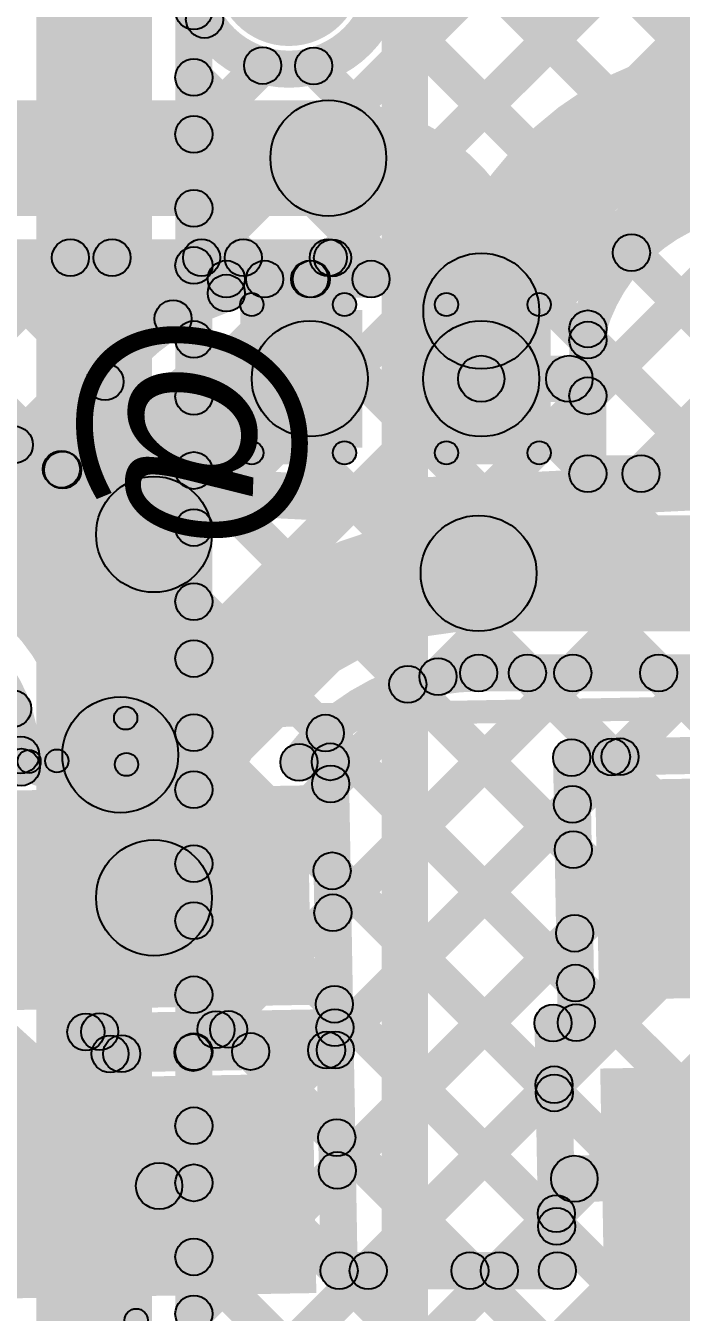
# Model space of a CAD drawing. Header units: millimetres. Extents: x -2.17 to 2.17, y -2.17 to 2.17.
# Drawn here: x -0.0818 to 0.0596, y -1.4811 to -1.2034 of the extents above; entities that cross this region are included whole.
import ezdxf

# ---------------------------------------------------------------- set-up
doc = ezdxf.new("R2010")
doc.units = ezdxf.units.MM
doc.header["$MEASUREMENT"] = 0
for name, color, linetype in [('BottomLayer', 5, 'Continuous'), ('BottomOverlay', 54, 'Continuous'), ('BottomSolder', 6, 'Continuous'), ('Mechanical1', 6, 'Continuous'), ('Mechanical2', 216, 'Continuous'), ('TopLayer', 1, 'Continuous'), ('TopOverlay', 2, 'Continuous'), ('TopPaste', 8, 'Continuous'), ('TopSolder', 216, 'Continuous')]:
    doc.layers.add(name, color=color, linetype=linetype)

# ---------------------------------------------------------------- blocks, each defined once
blk = doc.blocks.new('WS2812B_M____185')
at = {"layer": 'TopLayer'}
for points in [[(-0.09409, 0.05079), (-0.03504, 0.05079), (-0.03504, 0.01142), (-0.09409, 0.01142)], [(0.03504, 0.05079), (0.09409, 0.05079), (0.09409, 0.01142), (0.03504, 0.01142)], [(-0.09409, -0.01142), (-0.03504, -0.01142), (-0.03504, -0.05079), (-0.09409, -0.05079)], [(0.03504, -0.01142), (0.09409, -0.01142), (0.09409, -0.05079), (0.03504, -0.05079)]]:
    blk.add_hatch(color=1, dxfattribs=at).paths.add_polyline_path(points)
at = {"layer": 'TopOverlay'}
h = blk.add_hatch(color=2, dxfattribs=at)
edge = h.paths.add_edge_path()
edge.add_arc((-0.07, 0.07), 0.0025, 0, 360)
h = blk.add_hatch(color=2, dxfattribs=at)
edge = h.paths.add_edge_path()
edge.add_arc((-0.07, 0.07), 0.0025, 0, 360)
for points in [[(-0.07, 0.0675), (-0.07, 0.0725), (0.07, 0.0725), (0.07, 0.0675)], [(-0.0725, 0.07), (-0.0675, 0.07), (-0.0675, 0.06), (-0.0725, 0.06)], [(0.0675, 0.07), (0.0725, 0.07), (0.0725, 0.06), (0.0675, 0.06)], [(-0.0725, -0.06), (-0.0675, -0.06), (-0.0675, -0.07), (-0.0725, -0.07)], [(0.0675, -0.06), (0.0725, -0.06), (0.0725, -0.07), (0.0675, -0.07)], [(-0.07, -0.0725), (-0.07, -0.0675), (0.07, -0.0675), (0.07, -0.0725)]]:
    blk.add_hatch(color=2, dxfattribs=at).paths.add_polyline_path(points)
h = blk.add_hatch(color=2, dxfattribs=at)
edge = h.paths.add_edge_path()
edge.add_arc((0.07, 0.07), 0.0025, 0, 360)
h = blk.add_hatch(color=2, dxfattribs=at)
edge = h.paths.add_edge_path()
edge.add_arc((0.07, 0.07), 0.0025, 0, 360)
h = blk.add_hatch(color=2, dxfattribs=at)
edge = h.paths.add_edge_path()
edge.add_arc((-0.091, 0.061), 0.0025, 0, 360)
h = blk.add_hatch(color=2, dxfattribs=at)
edge = h.paths.add_edge_path()
edge.add_arc((-0.085, 0.061), 0.0025, 0, 360)
h = blk.add_hatch(color=2, dxfattribs=at)
edge = h.paths.add_edge_path()
edge.add_arc((-0.07, 0.06), 0.0025, 0, 360)
h = blk.add_hatch(color=2, dxfattribs=at)
edge = h.paths.add_edge_path()
edge.add_arc((0.07, 0.06), 0.0025, 0, 360)
h = blk.add_hatch(color=2, dxfattribs=at)
edge = h.paths.add_edge_path()
edge.add_arc((-0.07, -0.06), 0.0025, 0, 360)
h = blk.add_hatch(color=2, dxfattribs=at)
edge = h.paths.add_edge_path()
edge.add_arc((0.07, -0.06), 0.0025, 0, 360)
h = blk.add_hatch(color=2, dxfattribs=at)
edge = h.paths.add_edge_path()
edge.add_arc((-0.07, -0.07), 0.0025, 0, 360)
h = blk.add_hatch(color=2, dxfattribs=at)
edge = h.paths.add_edge_path()
edge.add_arc((-0.07, -0.07), 0.0025, 0, 360)
h = blk.add_hatch(color=2, dxfattribs=at)
edge = h.paths.add_edge_path()
edge.add_arc((0.07, -0.07), 0.0025, 0, 360)
h = blk.add_hatch(color=2, dxfattribs=at)
edge = h.paths.add_edge_path()
edge.add_arc((0.07, -0.07), 0.0025, 0, 360)
at = {"layer": 'TopPaste'}
for points in [[(-0.09409, 0.05079), (-0.03504, 0.05079), (-0.03504, 0.01142), (-0.09409, 0.01142)], [(0.03504, 0.05079), (0.09409, 0.05079), (0.09409, 0.01142), (0.03504, 0.01142)], [(-0.09409, -0.01142), (-0.03504, -0.01142), (-0.03504, -0.05079), (-0.09409, -0.05079)], [(0.03504, -0.01142), (0.09409, -0.01142), (0.09409, -0.05079), (0.03504, -0.05079)]]:
    blk.add_hatch(color=8, dxfattribs=at).paths.add_polyline_path(points)
at = {"layer": 'TopSolder'}
for points in [[(-0.09809, 0.05479), (-0.03104, 0.05479), (-0.03104, 0.00742), (-0.09809, 0.00742)], [(0.03104, 0.05479), (0.09809, 0.05479), (0.09809, 0.00742), (0.03104, 0.00742)], [(-0.09809, -0.00742), (-0.03104, -0.00742), (-0.03104, -0.05479), (-0.09809, -0.05479)], [(0.03104, -0.00742), (0.09809, -0.00742), (0.09809, -0.05479), (0.03104, -0.05479)]]:
    blk.add_hatch(color=216, dxfattribs=at).paths.add_polyline_path(points)
at = {"layer": 'TopOverlay', "const_width": 0.005}
blk.add_lwpolyline([(-0.085, 0.061, 1), (-0.091, 0.061, 1)], format="xyb", close=True, dxfattribs=at)
at = {"layer": 'TopOverlay'}
for centre in [(-0.07, 0.07), (-0.07, 0.07), (0.07, 0.07), (0.07, 0.07), (-0.091, 0.061), (-0.085, 0.061), (-0.07, 0.06), (0.07, 0.06), (-0.07, -0.06), (0.07, -0.06), (-0.07, -0.07), (-0.07, -0.07), (0.07, -0.07), (0.07, -0.07)]:
    blk.add_circle(centre, 0.0025, dxfattribs=at)
blk = doc.blocks.new('C__0402_360')
at = {"layer": 'TopLayer'}
for points in [[(-0.0275, -0.0125), (-0.0275, 0.0125), (-0.0095, 0.0125), (-0.0095, -0.0125)], [(0.0095, -0.0125), (0.0095, 0.0125), (0.0275, 0.0125), (0.0275, -0.0125)]]:
    blk.add_hatch(color=1, dxfattribs=at).paths.add_polyline_path(points)
at = {"layer": 'TopOverlay'}
h = blk.add_hatch(color=2, dxfattribs=at)
edge = h.paths.add_edge_path()
edge.add_arc((-0.031, 0.016), 0.0025, 0, 360)
h = blk.add_hatch(color=2, dxfattribs=at)
edge = h.paths.add_edge_path()
edge.add_arc((-0.031, 0.016), 0.0025, 0, 360)
for points in [[(-0.011, 0.0185), (-0.011, 0.0135), (-0.031, 0.0135), (-0.031, 0.0185)], [(0.031, 0.0185), (0.031, 0.0135), (0.011, 0.0135), (0.011, 0.0185)], [(-0.0335, 0.016), (-0.0285, 0.016), (-0.0285, -0.016), (-0.0335, -0.016)], [(0.0285, 0.016), (0.0335, 0.016), (0.0335, -0.016), (0.0285, -0.016)], [(-0.011, -0.0135), (-0.011, -0.0185), (-0.031, -0.0185), (-0.031, -0.0135)], [(0.031, -0.0135), (0.031, -0.0185), (0.011, -0.0185), (0.011, -0.0135)]]:
    blk.add_hatch(color=2, dxfattribs=at).paths.add_polyline_path(points)
h = blk.add_hatch(color=2, dxfattribs=at)
edge = h.paths.add_edge_path()
edge.add_arc((-0.011, 0.016), 0.0025, 0, 360)
h = blk.add_hatch(color=2, dxfattribs=at)
edge = h.paths.add_edge_path()
edge.add_arc((0.011, 0.016), 0.0025, 0, 360)
h = blk.add_hatch(color=2, dxfattribs=at)
edge = h.paths.add_edge_path()
edge.add_arc((0.031, 0.016), 0.0025, 0, 360)
h = blk.add_hatch(color=2, dxfattribs=at)
edge = h.paths.add_edge_path()
edge.add_arc((0.031, 0.016), 0.0025, 0, 360)
h = blk.add_hatch(color=2, dxfattribs=at)
edge = h.paths.add_edge_path()
edge.add_arc((-0.031, -0.016), 0.0025, 0, 360)
h = blk.add_hatch(color=2, dxfattribs=at)
edge = h.paths.add_edge_path()
edge.add_arc((-0.031, -0.016), 0.0025, 0, 360)
h = blk.add_hatch(color=2, dxfattribs=at)
edge = h.paths.add_edge_path()
edge.add_arc((-0.011, -0.016), 0.0025, 0, 360)
h = blk.add_hatch(color=2, dxfattribs=at)
edge = h.paths.add_edge_path()
edge.add_arc((0.011, -0.016), 0.0025, 0, 360)
h = blk.add_hatch(color=2, dxfattribs=at)
edge = h.paths.add_edge_path()
edge.add_arc((0.031, -0.016), 0.0025, 0, 360)
h = blk.add_hatch(color=2, dxfattribs=at)
edge = h.paths.add_edge_path()
edge.add_arc((0.031, -0.016), 0.0025, 0, 360)
at = {"layer": 'TopPaste'}
for points in [[(-0.0275, -0.0125), (-0.0275, 0.0125), (-0.0095, 0.0125), (-0.0095, -0.0125)], [(0.0095, -0.0125), (0.0095, 0.0125), (0.0275, 0.0125), (0.0275, -0.0125)]]:
    blk.add_hatch(color=8, dxfattribs=at).paths.add_polyline_path(points)
at = {"layer": 'TopSolder'}
for points in [[(-0.02986, -0.01486), (-0.02986, 0.01486), (-0.00714, 0.01486), (-0.00714, -0.01486)], [(0.00714, -0.01486), (0.00714, 0.01486), (0.02986, 0.01486), (0.02986, -0.01486)]]:
    blk.add_hatch(color=216, dxfattribs=at).paths.add_polyline_path(points)
at = {"layer": 'TopOverlay'}
for centre in [(-0.031, 0.016), (-0.031, 0.016), (-0.011, 0.016), (0.011, 0.016), (0.031, 0.016), (0.031, 0.016), (-0.031, -0.016), (-0.031, -0.016), (-0.011, -0.016), (0.011, -0.016), (0.031, -0.016), (0.031, -0.016)]:
    blk.add_circle(centre, 0.0025, dxfattribs=at)

msp = doc.modelspace()

# ---------------------------------------------------------------- hatches: boundary and pattern name
at = {"layer": 'BottomLayer'}
for points in [[(-0.0545, -2.09761), (-0.0795, -2.09761), (-0.0795, -0.874), (-0.0545, -0.874)], [(-0.04267, -1.34284), (-0.04833, -1.33718), (0.23367, -1.05518), (0.23933, -1.06084)], [(-0.04267, -1.37112), (-0.04833, -1.36547), (0.23367, -1.08347), (0.23933, -1.08912)], [(-0.04267, -1.31455), (-0.04833, -1.3089), (0.16422, -1.09635), (0.16988, -1.102)], [(-0.04267, -1.28627), (-0.04833, -1.28061), (0.1345, -1.09778), (0.14016, -1.10344)], [(-0.04267, -1.25799), (-0.04833, -1.25233), (0.10622, -1.09778), (0.11188, -1.10344)], [(-0.04267, -1.39941), (-0.04833, -1.39375), (0.23367, -1.11175), (0.23933, -1.11741)], [(-0.03083, -1.12176), (-0.02517, -1.1161), (0.27983, -1.4211), (0.27417, -1.42676)], [(-0.04267, -1.42769), (-0.04833, -1.42204), (0.22941, -1.1443), (0.23506, -1.14996)], [(-0.03083, -1.15004), (-0.02517, -1.14439), (0.27983, -1.44939), (0.27417, -1.45504)], [(-0.04267, -1.45598), (-0.04833, -1.45032), (0.23905, -1.16294), (0.24471, -1.1686)], [(-0.04267, -1.48426), (-0.04833, -1.4786), (0.26285, -1.16742), (0.26851, -1.17308)], [(-0.04267, -1.51255), (-0.04833, -1.50689), (0.27517, -1.18339), (0.28083, -1.18905)], [(-0.008, -1.20115), (-0.00235, -1.1955), (0.27756, -1.4754), (0.2719, -1.48106)], [(-0.0415, -1.56059), (-0.0495, -1.56059), (-0.0495, -1.20025), (-0.0415, -1.20025)], [(-0.04267, -1.2297), (-0.04833, -1.22405), (-0.03348, -1.2092), (-0.02783, -1.21486)], [(-0.0225, -1.21494), (-0.01684, -1.20929), (0.26985, -1.49598), (0.2642, -1.50164)], [(-0.04267, -1.54083), (-0.04833, -1.53517), (0.27517, -1.21167), (0.28083, -1.21733)], [(-0.04833, -1.2174), (-0.04267, -1.21174), (0.25829, -1.5127), (0.25264, -1.51836)], [(-0.04833, -1.24568), (-0.04267, -1.24002), (0.24338, -1.52607), (0.23772, -1.53173)], [(-0.00579, -1.53223), (-0.01145, -1.52658), (0.27517, -1.23996), (0.28083, -1.24561)], [(-0.04833, -1.27397), (-0.04267, -1.26831), (0.22497, -1.53595), (0.21931, -1.5416)], [(-0.04833, -1.30225), (-0.04267, -1.29659), (0.20212, -1.54138), (0.19646, -1.54704)], [(-0.04833, -1.33053), (-0.04267, -1.32488), (0.17423, -1.54178), (0.16858, -1.54744)], [(-0.04833, -1.35882), (-0.04267, -1.35316), (0.14332, -1.53915), (0.13766, -1.54481)], [(-0.04833, -1.3871), (-0.04267, -1.38145), (0.13535, -1.55946), (0.12969, -1.56512)], [(-0.04833, -1.41539), (-0.04267, -1.40973), (0.30249, -1.75489), (0.29683, -1.76055)], [(-0.04833, -1.44367), (-0.04267, -1.43801), (0.30249, -1.78317), (0.29683, -1.78883)], [(-0.04833, -1.47196), (-0.04267, -1.4663), (0.01997, -1.52894), (0.01431, -1.5346)]]:
    msp.add_hatch(color=5, dxfattribs=at).paths.add_polyline_path(points)
h = msp.add_hatch(color=5, dxfattribs=at)
edge = h.paths.add_edge_path()
edge.add_arc((-0.025, -1.192), 0.01181, 0, 360)
h = msp.add_hatch(color=5, dxfattribs=at)
edge = h.paths.add_edge_path()
edge.add_arc((-0.0455, -1.20025), 0.004, 0, 360)
h = msp.add_hatch(color=5, dxfattribs=at)
edge = h.paths.add_edge_path()
edge.add_arc((-0.0432, -1.2021), 0.004, 0, 360)
h = msp.add_hatch(color=5, dxfattribs=at)
edge = h.paths.add_edge_path()
edge.add_arc((-0.03065, -1.21203), 0.004, 0, 360)
h = msp.add_hatch(color=5, dxfattribs=at)
edge = h.paths.add_edge_path()
edge.add_arc((-0.01967, -1.21212), 0.004, 0, 360)
h = msp.add_hatch(color=5, dxfattribs=at)
edge = h.paths.add_edge_path()
edge.add_arc((-0.0455, -1.21457), 0.004, 0, 360)
h = msp.add_hatch(color=5, dxfattribs=at)
edge = h.paths.add_edge_path()
edge.add_arc((-0.0455, -1.22687), 0.004, 0, 360)
h = msp.add_hatch(color=5, dxfattribs=at)
edge = h.paths.add_edge_path()
edge.add_arc((-0.0455, -1.24285), 0.004, 0, 360)
h = msp.add_hatch(color=5, dxfattribs=at)
edge = h.paths.add_edge_path()
edge.add_arc((-0.0455, -1.25516), 0.004, 0, 360)
h = msp.add_hatch(color=5, dxfattribs=at)
edge = h.paths.add_edge_path()
edge.add_arc((-0.0455, -1.27114), 0.004, 0, 360)
h = msp.add_hatch(color=5, dxfattribs=at)
edge = h.paths.add_edge_path()
edge.add_arc((-0.0455, -1.28344), 0.004, 0, 360)
h = msp.add_hatch(color=5, dxfattribs=at)
edge = h.paths.add_edge_path()
edge.add_arc((-0.0455, -1.29942), 0.004, 0, 360)
h = msp.add_hatch(color=5, dxfattribs=at)
edge = h.paths.add_edge_path()
edge.add_arc((-0.0455, -1.31173), 0.004, 0, 360)
h = msp.add_hatch(color=5, dxfattribs=at)
edge = h.paths.add_edge_path()
edge.add_arc((-0.0455, -1.32771), 0.004, 0, 360)
h = msp.add_hatch(color=5, dxfattribs=at)
edge = h.paths.add_edge_path()
edge.add_arc((-0.0455, -1.34001), 0.004, 0, 360)
h = msp.add_hatch(color=5, dxfattribs=at)
edge = h.paths.add_edge_path()
edge.add_arc((-0.0455, -1.35599), 0.004, 0, 360)
h = msp.add_hatch(color=5, dxfattribs=at)
edge = h.paths.add_edge_path()
edge.add_arc((-0.0455, -1.3683), 0.004, 0, 360)
h = msp.add_hatch(color=5, dxfattribs=at)
edge = h.paths.add_edge_path()
edge.add_arc((-0.0455, -1.38427), 0.004, 0, 360)
h = msp.add_hatch(color=5, dxfattribs=at)
edge = h.paths.add_edge_path()
edge.add_arc((-0.0455, -1.39658), 0.004, 0, 360)
h = msp.add_hatch(color=5, dxfattribs=at)
edge = h.paths.add_edge_path()
edge.add_arc((-0.0455, -1.41256), 0.004, 0, 360)
h = msp.add_hatch(color=5, dxfattribs=at)
edge = h.paths.add_edge_path()
edge.add_arc((-0.0455, -1.42486), 0.004, 0, 360)
h = msp.add_hatch(color=5, dxfattribs=at)
edge = h.paths.add_edge_path()
edge.add_arc((-0.0455, -1.44084), 0.004, 0, 360)
h = msp.add_hatch(color=5, dxfattribs=at)
edge = h.paths.add_edge_path()
edge.add_arc((-0.0455, -1.45315), 0.004, 0, 360)
h = msp.add_hatch(color=5, dxfattribs=at)
edge = h.paths.add_edge_path()
edge.add_arc((-0.0455, -1.46913), 0.004, 0, 360)
h = msp.add_hatch(color=5, dxfattribs=at)
edge = h.paths.add_edge_path()
edge.add_arc((-0.0455, -1.48143), 0.004, 0, 360)
at = {"layer": 'BottomSolder'}
h = msp.add_hatch(color=6, dxfattribs=at)
edge = h.paths.add_edge_path()
edge.add_arc((-0.025, -1.192), 0.01581, 0, 360)
at = {"layer": 'Mechanical1'}
msp.add_hatch(color=6, dxfattribs=at).paths.add_polyline_path([(0.005, -2.16461), (-0.005, -2.16461), (-0.005, 0), (0.005, 0)])
at = {"layer": 'TopLayer'}
h = msp.add_hatch(color=1, dxfattribs=at)
edge = h.paths.add_edge_path()
edge.add_arc((-0.025, -1.192), 0.01181, 0, 360)
for points in [[(-0.10277, -1.2445), (-0.10277, -1.2195), (-0.01649, -1.2195), (-0.01649, -1.2445)], [(0.04233, -1.28612), (0.03667, -1.28047), (0.07972, -1.23742), (0.08538, -1.24307)], [(0.0538, -1.30294), (0.04814, -1.29728), (0.10801, -1.23742), (0.11366, -1.24307)], [(-0.10413, -1.29116), (-0.10978, -1.2855), (-0.07495, -1.25067), (-0.0693, -1.25633)], [(-0.10277, -1.2575), (-0.10277, -1.2495), (-0.01649, -1.2495), (-0.01649, -1.2575)], [(-0.09425, -1.25633), (-0.08859, -1.25067), (-0.06183, -1.27743), (-0.06749, -1.28309)], [(-0.08138, -1.2967), (-0.08704, -1.29104), (-0.04667, -1.25067), (-0.04101, -1.25633)], [(-0.06596, -1.25633), (-0.06031, -1.25067), (-0.04715, -1.26383), (-0.05281, -1.26949)], [(-0.03768, -1.25633), (-0.03202, -1.25067), (-0.02741, -1.25528), (-0.03307, -1.26094)], [(-0.01734, -1.26094), (-0.023, -1.25528), (-0.01842, -1.25071), (-0.01276, -1.25636)], [(0.04608, -1.25524), (0.05174, -1.24958), (0.09949, -1.29733), (0.09383, -1.30299)], [(-0.0385, -1.26211), (-0.0385, -1.25411), (-0.0205, -1.25411), (-0.0205, -1.26211)], [(-0.0205, -1.26211), (-0.0205, -1.25411), (-0.00728, -1.25411), (-0.00728, -1.26211)], [(-0.11802, -1.26084), (-0.11237, -1.25518), (-0.07123, -1.29632), (-0.07689, -1.30197)], [(-0.0345, -1.26113), (-0.0425, -1.26113), (-0.0425, -1.25811), (-0.0345, -1.25811)], [(0.0435, -1.30011), (0.0355, -1.30011), (0.0355, -1.26885), (0.0435, -1.26885)], [(0.03667, -1.27411), (0.04233, -1.26846), (0.07116, -1.29728), (0.0655, -1.30294)], [(0.0165, -1.28461), (0.0165, -1.27461), (0.0355, -1.27461), (0.0355, -1.28461)], [(0.0395, -1.30411), (0.0395, -1.29611), (0.09386, -1.29611), (0.09386, -1.30411)], [(0.01593, -1.33411), (0.01593, -1.30911), (0.09386, -1.30911), (0.09386, -1.33411)], [(-0.0416, -1.39164), (-0.0666, -1.39164), (-0.0666, -1.31321), (-0.0416, -1.31321)], [(-0.01268, -1.3977), (-0.01834, -1.39205), (0.03342, -1.34028), (0.03908, -1.34594)], [(0.01593, -1.34711), (0.01593, -1.33911), (0.09386, -1.33911), (0.09386, -1.34711)], [(0.02365, -1.34594), (0.0293, -1.34028), (0.04742, -1.3584), (0.04176, -1.36406)], [(0.04928, -1.36402), (0.04362, -1.35837), (0.06171, -1.34028), (0.06737, -1.34594)], [(0.05193, -1.34594), (0.05759, -1.34028), (0.07522, -1.35791), (0.06956, -1.36357)], [(-0.01317, -1.3699), (-0.01882, -1.36425), (0.00434, -1.34108), (0.01, -1.34674)], [(-0.00217, -1.34841), (0.00348, -1.34275), (0.03917, -1.37843), (0.03351, -1.38409)], [(-0.01994, -1.35892), (-0.01428, -1.35327), (0.03967, -1.40722), (0.03401, -1.41287)], [(0.03606, -1.36538), (0.03592, -1.35738), (0.11297, -1.35603), (0.11311, -1.36403)], [(-0.02274, -1.3664), (-0.02288, -1.3584), (-0.01615, -1.35829), (-0.01601, -1.36629)], [(-0.02008, -1.36236), (-0.01208, -1.36222), (-0.01108, -1.41958), (-0.01908, -1.41972)], [(0.03199, -1.36145), (0.03999, -1.36131), (0.04099, -1.4185), (0.03299, -1.41864)], [(-0.01404, -1.42734), (-0.01969, -1.42169), (0.03334, -1.36865), (0.039, -1.37431)], [(-0.13149, -1.38931), (-0.12476, -1.38191), (-0.04965, -1.45013), (-0.05638, -1.45754)], [(-0.0185, -1.38865), (-0.01284, -1.38299), (0.03508, -1.43092), (0.02943, -1.43657)], [(-0.01171, -1.4533), (-0.01737, -1.44764), (0.03383, -1.39645), (0.03948, -1.40211)], [(-0.01799, -1.41744), (-0.01234, -1.41178), (0.03559, -1.4597), (0.02993, -1.46536)], [(-0.06873, -1.42459), (-0.06887, -1.41659), (-0.01515, -1.41565), (-0.01501, -1.42365)], [(0.03206, -1.42266), (0.03192, -1.41466), (0.03692, -1.41457), (0.03706, -1.42257)], [(-0.07149, -1.42355), (-0.06611, -1.41762), (-0.06088, -1.42237), (-0.06626, -1.42829)], [(-0.06864, -1.42336), (-0.06298, -1.41771), (-0.05823, -1.42246), (-0.06388, -1.42811)], [(-0.04282, -1.42785), (-0.04848, -1.42219), (-0.04356, -1.41727), (-0.0379, -1.42292)], [(-0.04084, -1.42288), (-0.03518, -1.41722), (-0.03043, -1.42197), (-0.03609, -1.42763)], [(0.02799, -1.41873), (0.03599, -1.41859), (0.03692, -1.47204), (0.02892, -1.47218)], [(-0.0635, -1.42933), (-0.06364, -1.42133), (-0.01506, -1.42048), (-0.01492, -1.42848)], [(-0.01899, -1.42455), (-0.01099, -1.42441), (-0.01016, -1.47204), (-0.01816, -1.47218)], [(-0.00507, -1.47494), (-0.01072, -1.46928), (0.0294, -1.42916), (0.03505, -1.43482)], [(-0.01749, -1.44622), (-0.01183, -1.44057), (0.01688, -1.46928), (0.01122, -1.47494)], [(0.03667, -1.45727), (0.03649, -1.44727), (0.07601, -1.44658), (0.07619, -1.45658)], [(0.02322, -1.47494), (0.01756, -1.46928), (0.02988, -1.45696), (0.03554, -1.46262)], [(-0.01416, -1.47611), (-0.01416, -1.46811), (0.03292, -1.46811), (0.03292, -1.47611)]]:
    msp.add_hatch(color=1, dxfattribs=at).paths.add_polyline_path(points)
h = msp.add_hatch(color=1, dxfattribs=at)
edge = h.paths.add_edge_path()
edge.add_arc((-0.01649, -1.232), 0.0125, 0, 360)
h = msp.add_hatch(color=1, dxfattribs=at)
edge = h.paths.add_edge_path()
edge.add_arc((-0.01649, -1.232), 0.0125, 0, 360)
h = msp.add_hatch(color=1, dxfattribs=at)
edge = h.paths.add_edge_path()
edge.add_arc((0.04891, -1.25241), 0.004, 0, 360)
h = msp.add_hatch(color=1, dxfattribs=at)
edge = h.paths.add_edge_path()
edge.add_arc((-0.07213, -1.2535), 0.004, 0, 360)
h = msp.add_hatch(color=1, dxfattribs=at)
edge = h.paths.add_edge_path()
edge.add_arc((-0.06314, -1.2535), 0.004, 0, 360)
h = msp.add_hatch(color=1, dxfattribs=at)
edge = h.paths.add_edge_path()
edge.add_arc((-0.04384, -1.2535), 0.004, 0, 360)
h = msp.add_hatch(color=1, dxfattribs=at)
edge = h.paths.add_edge_path()
edge.add_arc((-0.03485, -1.2535), 0.004, 0, 360)
h = msp.add_hatch(color=1, dxfattribs=at)
edge = h.paths.add_edge_path()
edge.add_arc((-0.01649, -1.2535), 0.004, 0, 360)
h = msp.add_hatch(color=1, dxfattribs=at)
edge = h.paths.add_edge_path()
edge.add_arc((-0.01649, -1.2535), 0.004, 0, 360)
h = msp.add_hatch(color=1, dxfattribs=at)
edge = h.paths.add_edge_path()
edge.add_arc((-0.01559, -1.25354), 0.004, 0, 360)
h = msp.add_hatch(color=1, dxfattribs=at)
edge = h.paths.add_edge_path()
edge.add_arc((-0.0385, -1.25811), 0.004, 0, 360)
h = msp.add_hatch(color=1, dxfattribs=at)
edge = h.paths.add_edge_path()
edge.add_arc((-0.0385, -1.25811), 0.004, 0, 360)
h = msp.add_hatch(color=1, dxfattribs=at)
edge = h.paths.add_edge_path()
edge.add_arc((-0.03024, -1.25811), 0.004, 0, 360)
h = msp.add_hatch(color=1, dxfattribs=at)
edge = h.paths.add_edge_path()
edge.add_arc((-0.0205, -1.25811), 0.004, 0, 360)
h = msp.add_hatch(color=1, dxfattribs=at)
edge = h.paths.add_edge_path()
edge.add_arc((-0.0205, -1.25811), 0.004, 0, 360)
h = msp.add_hatch(color=1, dxfattribs=at)
edge = h.paths.add_edge_path()
edge.add_arc((-0.02017, -1.25811), 0.004, 0, 360)
h = msp.add_hatch(color=1, dxfattribs=at)
edge = h.paths.add_edge_path()
edge.add_arc((-0.00728, -1.25811), 0.004, 0, 360)
h = msp.add_hatch(color=1, dxfattribs=at)
edge = h.paths.add_edge_path()
edge.add_arc((-0.00728, -1.25811), 0.004, 0, 360)
h = msp.add_hatch(color=1, dxfattribs=at)
edge = h.paths.add_edge_path()
edge.add_arc((0.01651, -1.265), 0.0125, 0, 360)
h = msp.add_hatch(color=1, dxfattribs=at)
edge = h.paths.add_edge_path()
edge.add_arc((-0.0385, -1.26113), 0.004, 0, 360)
h = msp.add_hatch(color=1, dxfattribs=at)
edge = h.paths.add_edge_path()
edge.add_arc((-0.0385, -1.26113), 0.004, 0, 360)
h = msp.add_hatch(color=1, dxfattribs=at)
edge = h.paths.add_edge_path()
edge.add_arc((-0.04998, -1.26666), 0.004, 0, 360)
h = msp.add_hatch(color=1, dxfattribs=at)
edge = h.paths.add_edge_path()
edge.add_arc((0.0395, -1.26885), 0.004, 0, 360)
h = msp.add_hatch(color=1, dxfattribs=at)
edge = h.paths.add_edge_path()
edge.add_arc((0.0395, -1.26885), 0.004, 0, 360)
h = msp.add_hatch(color=1, dxfattribs=at)
edge = h.paths.add_edge_path()
edge.add_arc((-0.0205, -1.27961), 0.0125, 0, 360)
h = msp.add_hatch(color=1, dxfattribs=at)
edge = h.paths.add_edge_path()
edge.add_arc((0.0165, -1.27961), 0.0125, 0, 360)
h = msp.add_hatch(color=1, dxfattribs=at)
edge = h.paths.add_edge_path()
edge.add_arc((0.0395, -1.27128), 0.004, 0, 360)
h = msp.add_hatch(color=1, dxfattribs=at)
edge = h.paths.add_edge_path()
edge.add_arc((-0.06466, -1.28026), 0.004, 0, 360)
h = msp.add_hatch(color=1, dxfattribs=at)
edge = h.paths.add_edge_path()
edge.add_arc((0.0165, -1.27961), 0.005, 0, 360)
h = msp.add_hatch(color=1, dxfattribs=at)
edge = h.paths.add_edge_path()
edge.add_arc((0.0355, -1.27961), 0.005, 0, 360)
h = msp.add_hatch(color=1, dxfattribs=at)
edge = h.paths.add_edge_path()
edge.add_arc((0.0395, -1.2833), 0.004, 0, 360)
h = msp.add_hatch(color=1, dxfattribs=at)
edge = h.paths.add_edge_path()
edge.add_arc((-0.08421, -1.29387), 0.004, 0, 360)
h = msp.add_hatch(color=1, dxfattribs=at)
edge = h.paths.add_edge_path()
edge.add_arc((-0.07406, -1.29914), 0.004, 0, 360)
h = msp.add_hatch(color=1, dxfattribs=at)
edge = h.paths.add_edge_path()
edge.add_arc((-0.07381, -1.2993), 0.004, 0, 360)
h = msp.add_hatch(color=1, dxfattribs=at)
edge = h.paths.add_edge_path()
edge.add_arc((-0.07381, -1.2993), 0.004, 0, 360)
h = msp.add_hatch(color=1, dxfattribs=at)
edge = h.paths.add_edge_path()
edge.add_arc((0.0395, -1.30011), 0.004, 0, 360)
h = msp.add_hatch(color=1, dxfattribs=at)
edge = h.paths.add_edge_path()
edge.add_arc((0.0395, -1.30011), 0.004, 0, 360)
h = msp.add_hatch(color=1, dxfattribs=at)
edge = h.paths.add_edge_path()
edge.add_arc((0.05097, -1.30011), 0.004, 0, 360)
h = msp.add_hatch(color=1, dxfattribs=at)
edge = h.paths.add_edge_path()
edge.add_arc((-0.0541, -1.31321), 0.0125, 0, 360)
h = msp.add_hatch(color=1, dxfattribs=at)
edge = h.paths.add_edge_path()
edge.add_arc((-0.0541, -1.31321), 0.0125, 0, 360)
h = msp.add_hatch(color=1, dxfattribs=at)
edge = h.paths.add_edge_path()
edge.add_arc((0.01593, -1.32161), 0.0125, 0, 360)
h = msp.add_hatch(color=1, dxfattribs=at)
edge = h.paths.add_edge_path()
edge.add_arc((0.01593, -1.32161), 0.0125, 0, 360)
h = msp.add_hatch(color=1, dxfattribs=at)
edge = h.paths.add_edge_path()
edge.add_arc((0.00717, -1.34391), 0.004, 0, 360)
h = msp.add_hatch(color=1, dxfattribs=at)
edge = h.paths.add_edge_path()
edge.add_arc((0.01593, -1.34311), 0.004, 0, 360)
h = msp.add_hatch(color=1, dxfattribs=at)
edge = h.paths.add_edge_path()
edge.add_arc((0.01593, -1.34311), 0.004, 0, 360)
h = msp.add_hatch(color=1, dxfattribs=at)
edge = h.paths.add_edge_path()
edge.add_arc((0.02647, -1.34311), 0.004, 0, 360)
h = msp.add_hatch(color=1, dxfattribs=at)
edge = h.paths.add_edge_path()
edge.add_arc((0.03625, -1.34311), 0.004, 0, 360)
h = msp.add_hatch(color=1, dxfattribs=at)
edge = h.paths.add_edge_path()
edge.add_arc((0.05476, -1.34311), 0.004, 0, 360)
h = msp.add_hatch(color=1, dxfattribs=at)
edge = h.paths.add_edge_path()
edge.add_arc((0.00066, -1.34558), 0.004, 0, 360)
h = msp.add_hatch(color=1, dxfattribs=at)
edge = h.paths.add_edge_path()
edge.add_arc((-0.0846, -1.35082), 0.004, 0, 360)
h = msp.add_hatch(color=1, dxfattribs=at)
edge = h.paths.add_edge_path()
edge.add_arc((-0.06137, -1.3608), 0.0125, 0, 360)
h = msp.add_hatch(color=1, dxfattribs=at)
edge = h.paths.add_edge_path()
edge.add_arc((-0.06137, -1.3608), 0.0125, 0, 360)
h = msp.add_hatch(color=1, dxfattribs=at)
edge = h.paths.add_edge_path()
edge.add_arc((-0.01711, -1.35609), 0.004, 0, 360)
h = msp.add_hatch(color=1, dxfattribs=at)
edge = h.paths.add_edge_path()
edge.add_arc((-0.08287, -1.3608), 0.004, 0, 360)
h = msp.add_hatch(color=1, dxfattribs=at)
edge = h.paths.add_edge_path()
edge.add_arc((0.03599, -1.36138), 0.004, 0, 360)
h = msp.add_hatch(color=1, dxfattribs=at)
edge = h.paths.add_edge_path()
edge.add_arc((0.03599, -1.36138), 0.004, 0, 360)
h = msp.add_hatch(color=1, dxfattribs=at)
edge = h.paths.add_edge_path()
edge.add_arc((0.04459, -1.36123), 0.004, 0, 360)
h = msp.add_hatch(color=1, dxfattribs=at)
edge = h.paths.add_edge_path()
edge.add_arc((0.04645, -1.3612), 0.004, 0, 360)
h = msp.add_hatch(color=1, dxfattribs=at)
edge = h.paths.add_edge_path()
edge.add_arc((-0.08271, -1.36345), 0.004, 0, 360)
h = msp.add_hatch(color=1, dxfattribs=at)
edge = h.paths.add_edge_path()
edge.add_arc((-0.02281, -1.3624), 0.004, 0, 360)
h = msp.add_hatch(color=1, dxfattribs=at)
edge = h.paths.add_edge_path()
edge.add_arc((-0.02281, -1.3624), 0.004, 0, 360)
h = msp.add_hatch(color=1, dxfattribs=at)
edge = h.paths.add_edge_path()
edge.add_arc((-0.01608, -1.36229), 0.004, 0, 360)
h = msp.add_hatch(color=1, dxfattribs=at)
edge = h.paths.add_edge_path()
edge.add_arc((-0.01608, -1.36229), 0.004, 0, 360)
h = msp.add_hatch(color=1, dxfattribs=at)
edge = h.paths.add_edge_path()
edge.add_arc((-0.016, -1.36707), 0.004, 0, 360)
h = msp.add_hatch(color=1, dxfattribs=at)
edge = h.paths.add_edge_path()
edge.add_arc((0.03617, -1.37148), 0.004, 0, 360)
h = msp.add_hatch(color=1, dxfattribs=at)
edge = h.paths.add_edge_path()
edge.add_arc((-0.0541, -1.39164), 0.0125, 0, 360)
h = msp.add_hatch(color=1, dxfattribs=at)
edge = h.paths.add_edge_path()
edge.add_arc((-0.0541, -1.39164), 0.0125, 0, 360)
h = msp.add_hatch(color=1, dxfattribs=at)
edge = h.paths.add_edge_path()
edge.add_arc((-0.0541, -1.39164), 0.0125, 0, 360)
h = msp.add_hatch(color=1, dxfattribs=at)
edge = h.paths.add_edge_path()
edge.add_arc((0.03634, -1.38126), 0.004, 0, 360)
h = msp.add_hatch(color=1, dxfattribs=at)
edge = h.paths.add_edge_path()
edge.add_arc((-0.01567, -1.38582), 0.004, 0, 360)
h = msp.add_hatch(color=1, dxfattribs=at)
edge = h.paths.add_edge_path()
edge.add_arc((-0.01551, -1.39487), 0.004, 0, 360)
h = msp.add_hatch(color=1, dxfattribs=at)
edge = h.paths.add_edge_path()
edge.add_arc((0.03665, -1.39928), 0.004, 0, 360)
h = msp.add_hatch(color=1, dxfattribs=at)
edge = h.paths.add_edge_path()
edge.add_arc((0.03684, -1.41005), 0.004, 0, 360)
h = msp.add_hatch(color=1, dxfattribs=at)
edge = h.paths.add_edge_path()
edge.add_arc((-0.01517, -1.41461), 0.004, 0, 360)
h = msp.add_hatch(color=1, dxfattribs=at)
edge = h.paths.add_edge_path()
edge.add_arc((-0.01508, -1.41965), 0.004, 0, 360)
h = msp.add_hatch(color=1, dxfattribs=at)
edge = h.paths.add_edge_path()
edge.add_arc((-0.01508, -1.41965), 0.004, 0, 360)
h = msp.add_hatch(color=1, dxfattribs=at)
edge = h.paths.add_edge_path()
edge.add_arc((0.03199, -1.41866), 0.004, 0, 360)
h = msp.add_hatch(color=1, dxfattribs=at)
edge = h.paths.add_edge_path()
edge.add_arc((0.03199, -1.41866), 0.004, 0, 360)
h = msp.add_hatch(color=1, dxfattribs=at)
edge = h.paths.add_edge_path()
edge.add_arc((0.03699, -1.41857), 0.004, 0, 360)
h = msp.add_hatch(color=1, dxfattribs=at)
edge = h.paths.add_edge_path()
edge.add_arc((0.03699, -1.41857), 0.004, 0, 360)
h = msp.add_hatch(color=1, dxfattribs=at)
edge = h.paths.add_edge_path()
edge.add_arc((-0.0688, -1.42059), 0.004, 0, 360)
h = msp.add_hatch(color=1, dxfattribs=at)
edge = h.paths.add_edge_path()
edge.add_arc((-0.0688, -1.42059), 0.004, 0, 360)
h = msp.add_hatch(color=1, dxfattribs=at)
edge = h.paths.add_edge_path()
edge.add_arc((-0.06581, -1.42053), 0.004, 0, 360)
h = msp.add_hatch(color=1, dxfattribs=at)
edge = h.paths.add_edge_path()
edge.add_arc((-0.04073, -1.4201), 0.004, 0, 360)
h = msp.add_hatch(color=1, dxfattribs=at)
edge = h.paths.add_edge_path()
edge.add_arc((-0.03801, -1.42005), 0.004, 0, 360)
h = msp.add_hatch(color=1, dxfattribs=at)
edge = h.paths.add_edge_path()
edge.add_arc((-0.06357, -1.42533), 0.004, 0, 360)
h = msp.add_hatch(color=1, dxfattribs=at)
edge = h.paths.add_edge_path()
edge.add_arc((-0.06357, -1.42533), 0.004, 0, 360)
h = msp.add_hatch(color=1, dxfattribs=at)
edge = h.paths.add_edge_path()
edge.add_arc((-0.06106, -1.42529), 0.004, 0, 360)
h = msp.add_hatch(color=1, dxfattribs=at)
edge = h.paths.add_edge_path()
edge.add_arc((-0.04565, -1.42502), 0.004, 0, 360)
h = msp.add_hatch(color=1, dxfattribs=at)
edge = h.paths.add_edge_path()
edge.add_arc((-0.03326, -1.4248), 0.004, 0, 360)
h = msp.add_hatch(color=1, dxfattribs=at)
edge = h.paths.add_edge_path()
edge.add_arc((-0.01687, -1.42451), 0.004, 0, 360)
h = msp.add_hatch(color=1, dxfattribs=at)
edge = h.paths.add_edge_path()
edge.add_arc((-0.01499, -1.42448), 0.004, 0, 360)
h = msp.add_hatch(color=1, dxfattribs=at)
edge = h.paths.add_edge_path()
edge.add_arc((-0.01499, -1.42448), 0.004, 0, 360)
h = msp.add_hatch(color=1, dxfattribs=at)
edge = h.paths.add_edge_path()
edge.add_arc((0.03222, -1.43199), 0.004, 0, 360)
h = msp.add_hatch(color=1, dxfattribs=at)
edge = h.paths.add_edge_path()
edge.add_arc((0.03225, -1.43374), 0.004, 0, 360)
h = msp.add_hatch(color=1, dxfattribs=at)
edge = h.paths.add_edge_path()
edge.add_arc((-0.01466, -1.44339), 0.004, 0, 360)
h = msp.add_hatch(color=1, dxfattribs=at)
edge = h.paths.add_edge_path()
edge.add_arc((-0.01454, -1.45047), 0.004, 0, 360)
h = msp.add_hatch(color=1, dxfattribs=at)
edge = h.paths.add_edge_path()
edge.add_arc((-0.05301, -1.45383), 0.005, 0, 360)
h = msp.add_hatch(color=1, dxfattribs=at)
edge = h.paths.add_edge_path()
edge.add_arc((0.03658, -1.45227), 0.005, 0, 360)
h = msp.add_hatch(color=1, dxfattribs=at)
edge = h.paths.add_edge_path()
edge.add_arc((0.03271, -1.45979), 0.004, 0, 360)
h = msp.add_hatch(color=1, dxfattribs=at)
edge = h.paths.add_edge_path()
edge.add_arc((0.03276, -1.46253), 0.004, 0, 360)
h = msp.add_hatch(color=1, dxfattribs=at)
edge = h.paths.add_edge_path()
edge.add_arc((-0.01416, -1.47211), 0.004, 0, 360)
h = msp.add_hatch(color=1, dxfattribs=at)
edge = h.paths.add_edge_path()
edge.add_arc((-0.01416, -1.47211), 0.004, 0, 360)
h = msp.add_hatch(color=1, dxfattribs=at)
edge = h.paths.add_edge_path()
edge.add_arc((-0.00789, -1.47211), 0.004, 0, 360)
h = msp.add_hatch(color=1, dxfattribs=at)
edge = h.paths.add_edge_path()
edge.add_arc((0.01405, -1.47211), 0.004, 0, 360)
h = msp.add_hatch(color=1, dxfattribs=at)
edge = h.paths.add_edge_path()
edge.add_arc((0.02039, -1.47211), 0.004, 0, 360)
h = msp.add_hatch(color=1, dxfattribs=at)
edge = h.paths.add_edge_path()
edge.add_arc((0.03292, -1.47211), 0.004, 0, 360)
h = msp.add_hatch(color=1, dxfattribs=at)
edge = h.paths.add_edge_path()
edge.add_arc((0.03292, -1.47211), 0.004, 0, 360)
at = {"layer": 'TopSolder'}
h = msp.add_hatch(color=216, dxfattribs=at)
edge = h.paths.add_edge_path()
edge.add_arc((-0.025, -1.192), 0.01581, 0, 360)

# ---------------------------------------------------------------- linework, layer by layer
at = {"layer": 'BottomLayer', "const_width": 0.008}
msp.add_lwpolyline([(-0.00419, -1.192, -0.774121), (-0.0432, -1.2021)], format="xyb", dxfattribs=at)
at = {"layer": 'BottomLayer'}
for centre in [(-0.0455, -1.20025), (-0.0432, -1.2021), (-0.03065, -1.21203), (-0.01967, -1.21212), (-0.0455, -1.21457), (-0.0455, -1.22687), (-0.0455, -1.24285), (-0.0455, -1.25516), (-0.0455, -1.27114), (-0.0455, -1.28344), (-0.0455, -1.29942), (-0.0455, -1.31173), (-0.0455, -1.32771), (-0.0455, -1.34001), (-0.0455, -1.35599), (-0.0455, -1.3683), (-0.0455, -1.38427), (-0.0455, -1.39658), (-0.0455, -1.41256), (-0.0455, -1.42486), (-0.0455, -1.44084), (-0.0455, -1.45315), (-0.0455, -1.46913), (-0.0455, -1.48143)]:
    msp.add_circle(centre, 0.004, dxfattribs=at)
at = {"layer": 'Mechanical2', "const_width": 0.01}
for points in [[(2.16535, 0.001, 1), (-2.16535, 0.001, 1)], [(2.08135, -0.01, 1), (-2.04935, -0.01, 1)], [(1.84055, 0.001, 1), (-1.84055, 0.001, 1)], [(1.6437, 0.001, 1), (-1.6437, 0.001, 1)], [(1.50394, 0, 1), (-1.50394, 0, 1)], [(1.30709, 0.001, 1), (-1.30709, 0.001, 1)]]:
    msp.add_lwpolyline(points, format="xyb", close=True, dxfattribs=at)
at = {"layer": 'TopLayer'}
for points, const_width in [([(0.0165, -1.27961, -0.414214), (0.07737, -1.21874)], 0.025), ([(-0.01649, -1.232, -0.414214), (0.01651, -1.265)], 0.025), ([(0.0395, -1.26885, -0.335238), (0.07737, -1.24024)], 0.008), ([(-0.01649, -1.2535, -0.236369), (-0.00728, -1.25811)], 0.008), ([(-0.07381, -1.2993, -0.250756), (-0.0385, -1.26113)], 0.008), ([(-0.0541, -1.31321, -0.414214), (-0.0205, -1.27961)], 0.025), ([(-0.11256, -1.28811, -0.141482), (-0.07381, -1.2993)], 0.008), ([(-0.11256, -1.30961, -0.414213), (-0.06137, -1.3608)], 0.025), ([(-0.0541, -1.39164, -0.414214), (0.01593, -1.32161)], 0.025), ([(-0.11256, -1.33111, -0.414213), (-0.08287, -1.3608)], 0.008), ([(-0.02281, -1.3624, -0.235264), (0.01593, -1.34311)], 0.008), ([(-0.06137, -1.3608, -0.116307), (-0.0541, -1.39164)], 0.025), ([(-0.08944, -1.49361, -0.414214), (-0.1357, -1.44735)], 0.025), ([(0.0761, -1.45158, -0.414214), (0.03407, -1.49361)], 0.025)]:
    msp.add_lwpolyline(points, format="xyb", dxfattribs=dict(at, const_width=const_width))
for centre, radius in [((-0.01649, -1.232), 0.0125), ((-0.01649, -1.232), 0.0125), ((0.04891, -1.25241), 0.004), ((-0.07213, -1.2535), 0.004), ((-0.06314, -1.2535), 0.004), ((-0.04384, -1.2535), 0.004), ((-0.03485, -1.2535), 0.004), ((-0.01649, -1.2535), 0.004), ((-0.01649, -1.2535), 0.004), ((-0.01559, -1.25354), 0.004), ((-0.0385, -1.25811), 0.004), ((-0.0385, -1.25811), 0.004), ((-0.03024, -1.25811), 0.004), ((-0.0205, -1.25811), 0.004), ((-0.0205, -1.25811), 0.004), ((-0.02017, -1.25811), 0.004), ((-0.00728, -1.25811), 0.004), ((-0.00728, -1.25811), 0.004), ((0.01651, -1.265), 0.0125), ((-0.0385, -1.26113), 0.004), ((-0.0385, -1.26113), 0.004), ((-0.04998, -1.26666), 0.004), ((0.0395, -1.26885), 0.004), ((0.0395, -1.26885), 0.004), ((-0.0205, -1.27961), 0.0125), ((0.0165, -1.27961), 0.0125), ((0.0395, -1.27128), 0.004), ((-0.06466, -1.28026), 0.004), ((0.0165, -1.27961), 0.005), ((0.0355, -1.27961), 0.005), ((0.0395, -1.2833), 0.004), ((-0.08421, -1.29387), 0.004), ((-0.07406, -1.29914), 0.004), ((-0.07381, -1.2993), 0.004), ((-0.07381, -1.2993), 0.004), ((0.0395, -1.30011), 0.004), ((0.0395, -1.30011), 0.004), ((0.05097, -1.30011), 0.004), ((-0.0541, -1.31321), 0.0125), ((-0.0541, -1.31321), 0.0125), ((0.01593, -1.32161), 0.0125), ((0.01593, -1.32161), 0.0125), ((0.00717, -1.34391), 0.004), ((0.01593, -1.34311), 0.004), ((0.01593, -1.34311), 0.004), ((0.02647, -1.34311), 0.004), ((0.03625, -1.34311), 0.004), ((0.05476, -1.34311), 0.004), ((0.00066, -1.34558), 0.004), ((-0.0846, -1.35082), 0.004), ((-0.06137, -1.3608), 0.0125), ((-0.06137, -1.3608), 0.0125), ((-0.01711, -1.35609), 0.004), ((-0.08287, -1.3608), 0.004), ((0.03599, -1.36138), 0.004), ((0.03599, -1.36138), 0.004), ((0.04459, -1.36123), 0.004), ((0.04645, -1.3612), 0.004), ((-0.08271, -1.36345), 0.004), ((-0.02281, -1.3624), 0.004), ((-0.02281, -1.3624), 0.004), ((-0.01608, -1.36229), 0.004), ((-0.01608, -1.36229), 0.004), ((-0.016, -1.36707), 0.004), ((0.03617, -1.37148), 0.004), ((-0.0541, -1.39164), 0.0125), ((-0.0541, -1.39164), 0.0125), ((-0.0541, -1.39164), 0.0125), ((0.03634, -1.38126), 0.004), ((-0.01567, -1.38582), 0.004), ((-0.01551, -1.39487), 0.004), ((0.03665, -1.39928), 0.004), ((0.03684, -1.41005), 0.004), ((-0.01517, -1.41461), 0.004), ((-0.01508, -1.41965), 0.004), ((-0.01508, -1.41965), 0.004), ((0.03199, -1.41866), 0.004), ((0.03199, -1.41866), 0.004), ((0.03699, -1.41857), 0.004), ((0.03699, -1.41857), 0.004), ((-0.0688, -1.42059), 0.004), ((-0.0688, -1.42059), 0.004), ((-0.06581, -1.42053), 0.004), ((-0.04073, -1.4201), 0.004), ((-0.03801, -1.42005), 0.004), ((-0.06357, -1.42533), 0.004), ((-0.06357, -1.42533), 0.004), ((-0.06106, -1.42529), 0.004), ((-0.04565, -1.42502), 0.004), ((-0.03326, -1.4248), 0.004), ((-0.01687, -1.42451), 0.004), ((-0.01499, -1.42448), 0.004), ((-0.01499, -1.42448), 0.004), ((0.03222, -1.43199), 0.004), ((0.03225, -1.43374), 0.004), ((-0.01466, -1.44339), 0.004), ((-0.01454, -1.45047), 0.004), ((-0.05301, -1.45383), 0.005), ((0.03658, -1.45227), 0.005), ((0.03271, -1.45979), 0.004), ((0.03276, -1.46253), 0.004), ((-0.01416, -1.47211), 0.004), ((-0.01416, -1.47211), 0.004), ((-0.00789, -1.47211), 0.004), ((0.01405, -1.47211), 0.004), ((0.02039, -1.47211), 0.004), ((0.03292, -1.47211), 0.004), ((0.03292, -1.47211), 0.004)]:
    msp.add_circle(centre, radius, dxfattribs=at)

# ---------------------------------------------------------------- block references
for name, p, rotation in [('C__0402_360', (-0.002, -1.27961), 180), ('WS2812B_M____185', (0.011, -1.42161), 1)]:
    msp.add_blockref(name, p, dxfattribs=dict(rotation=rotation))

# ---------------------------------------------------------------- texts
at = {"layer": 'BottomOverlay', "text_generation_flag": 2}
msp.add_text('R31', height=0.04, rotation=90, dxfattribs=at).set_placement((0.09357, -1.11261))
at = {"layer": 'TopOverlay'}
msp.add_text('@', height=0.04, rotation=268, dxfattribs=at).set_placement((-0.062, -1.26361))

doc.saveas('drawing.dxf')
